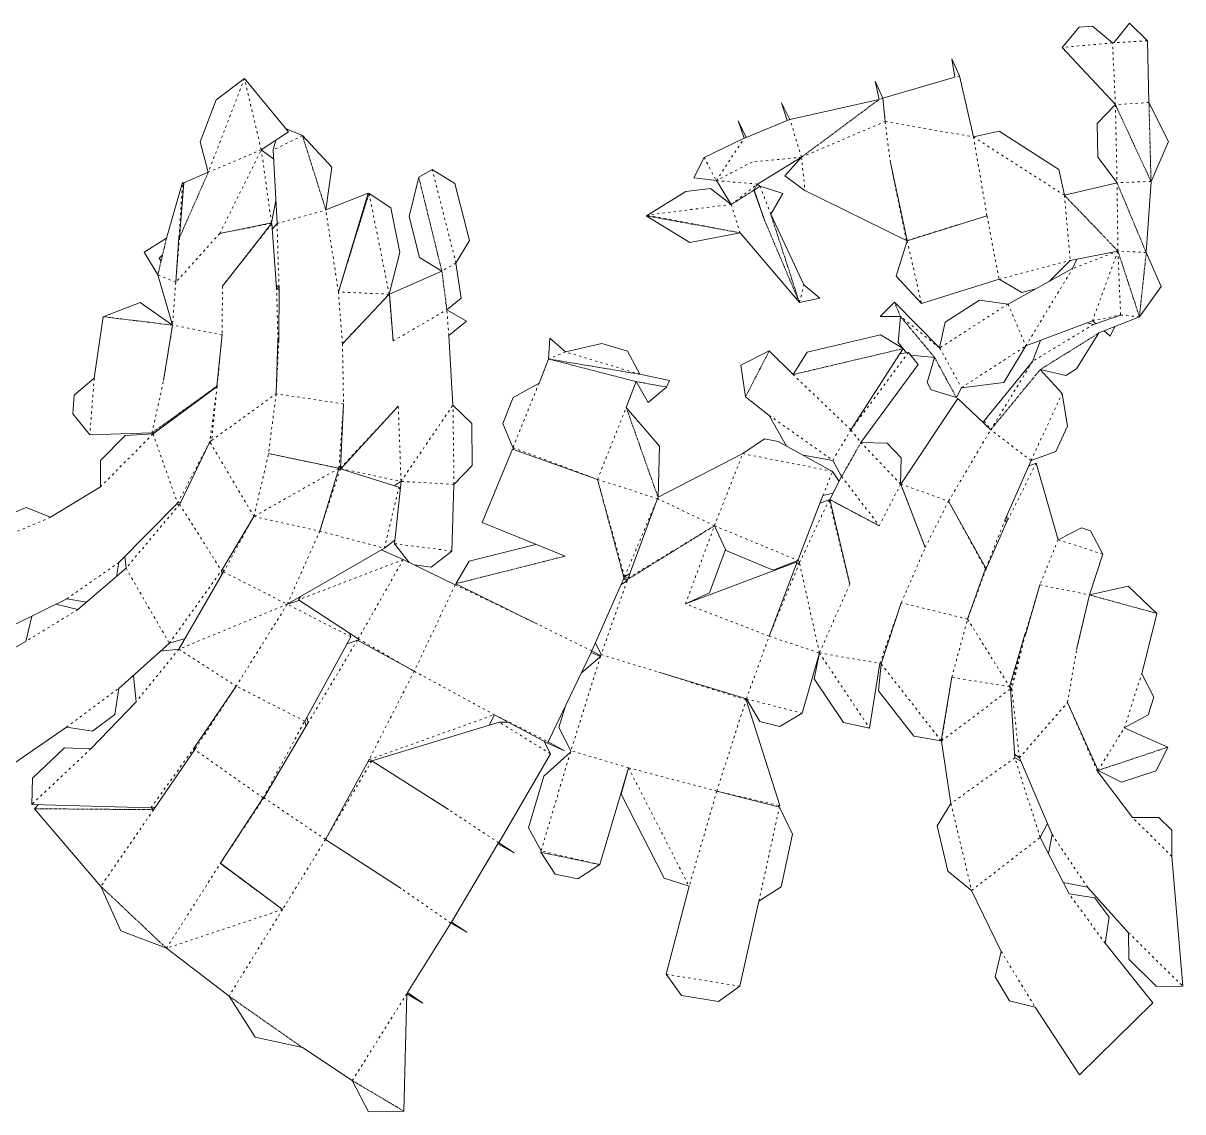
# Model space of a CAD drawing. Extents: x 1565 to 2324, y 477 to 838.
# Drawn here: x 2012.5 to 2324.4, y 477.3 to 770 of the extents above; entities that cross this region are included whole.
import ezdxf

# ---------------------------------------------------------------- set-up
doc = ezdxf.new("R2010")
doc.units = 0
doc.header["$LTSCALE"] = 0.05
doc.header["$MEASUREMENT"] = 0
doc.linetypes.add('ACAD_ISO03W100', pattern=[30, 12, -18])
doc.linetypes.add('ACAD_ISO12W100', pattern=[21, 12, -3, 0, -3, 0, -3])
for name, color, linetype in [('CutLine', 7, 'Continuous'), ('MountainLine', 7, 'Continuous'), ('ValleyLine', 7, 'Continuous')]:
    doc.layers.add(name, color=color, linetype=linetype)

msp = doc.modelspace()

# ---------------------------------------------------------------- linework, layer by layer
at = {"layer": 'CutLine', "color": 1, "linetype": 'Continuous', "lineweight": 0}
for p, q in [((2296.48978, 768.960163), (2291.956232, 763.533659)), ((2300.055746, 769.279866), (2296.48978, 768.960163)), ((2305.48225, 764.746319), (2300.055746, 769.279866)), ((2310.032254, 770.047832), (2305.863501, 764.769129)), ((2314.843406, 765.347191), (2310.032254, 770.047832)), ((2305.863501, 764.769129), (2305.48225, 764.746319)), ((2315.276626, 748.722271), (2314.843406, 765.347191)), ((2291.956232, 763.533659), (2306.254215, 748.140459)), ((2264.341457, 755.901046), (2262.268162, 760.501197)), ((2262.268162, 760.501197), (2263.041185, 755.514978)), ((2072.010251, 755.170917), (2064.438966, 749.426421)), ((2083.837086, 740.811758), (2072.010251, 755.170917)), ((2263.041185, 755.514978), (2243.706592, 749.848112)), ((2268.087626, 739.477142), (2264.341457, 755.901046)), ((2243.666768, 749.843931), (2241.636659, 754.442683)), ((2241.636659, 754.442683), (2242.678031, 749.524817)), ((2064.438966, 749.426421), (2060.090177, 738.138216)), ((2218.728213, 744.183944), (2216.473604, 748.663315)), ((2216.473604, 748.663315), (2218.016363, 743.891741)), ((2242.678031, 749.524817), (2218.728213, 744.183944)), ((2244.34094, 743.613471), (2243.666768, 749.843931)), ((2243.706592, 749.848112), (2243.669443, 749.819208)), ((2320.5519, 738.244013), (2315.276626, 748.722271)), ((2306.254215, 748.140459), (2301.360785, 743.036114)), ((2206.930289, 739.310066), (2204.776914, 743.83144)), ((2204.776914, 743.83144), (2206.407167, 739.09624)), ((2218.016363, 743.891741), (2206.930289, 739.310066)), ((2301.360785, 743.036114), (2301.550051, 734.064489)), ((2076.547674, 736.010207), (2083.837086, 740.811758)), ((2087.613438, 739.814051), (2083.072151, 741.740477)), ((2095.538109, 731.320201), (2087.613438, 739.814051)), ((2274.996786, 740.981641), (2268.087626, 739.477142)), ((2291.018377, 730.689892), (2274.996786, 740.981641)), ((2060.090177, 738.138216), (2062.297898, 729.960444)), ((2079.892762, 733.486204), (2076.547674, 736.010207)), ((2080.46567, 738.590999), (2079.761219, 736.001822)), ((2079.761219, 736.001822), (2080.797504, 716.184028)), ((2206.407167, 739.09624), (2195.627321, 733.970848)), ((2315.830581, 727.50476), (2320.5519, 738.244013)), ((2195.627321, 733.970848), (2192.860747, 728.505701)), ((2209.9867, 726.780068), (2221.819439, 734.007697)), ((2221.813378, 734.003995), (2217.322835, 728.99384)), ((2301.550051, 734.064489), (2306.697286, 727.138028)), ((2062.297898, 729.960444), (2055.677676, 727.157728)), ((2093.926686, 719.815888), (2095.538109, 731.320201)), ((2122.528743, 730.67843), (2118.904079, 728.648343)), ((2128.645457, 726.901194), (2122.528743, 730.67843)), ((2245.7256, 732.615846), (2250.209107, 711.648467)), ((2292.522876, 723.780732), (2291.018377, 730.689892)), ((2055.38245, 727.179759), (2051.052291, 712.239568)), ((2055.677676, 727.157728), (2054.565153, 712.433622)), ((2055.6454, 726.730549), (2055.38245, 727.179759)), ((2118.904079, 728.648343), (2116.353438, 718.093177)), ((2132.524751, 711.61067), (2128.645457, 726.901194)), ((2192.860747, 728.505701), (2198.934881, 727.714082)), ((2198.934881, 727.714082), (2202.940742, 721.289655)), ((2210.642913, 726.200329), (2209.9867, 726.780068)), ((2217.322835, 728.99384), (2222.770808, 725.031128)), ((2306.697286, 727.138028), (2292.522876, 723.780732)), ((2314.542519, 708.351818), (2315.830581, 727.50476)), ((2105.324319, 724.353437), (2093.926686, 719.815888)), ((2097.288004, 697.782385), (2105.324319, 724.353437)), ((2105.532202, 724.289674), (2105.262103, 724.147728)), ((2111.414092, 720.36496), (2105.532202, 724.289674)), ((2190.728239, 724.797439), (2180.390517, 718.461998)), ((2197.357496, 725.628706), (2190.728239, 724.797439)), ((2202.940742, 721.289655), (2197.357496, 725.628706)), ((2209.01408, 725.139476), (2209.082444, 725.114777)), ((2211.758722, 717.379871), (2209.01408, 725.139476)), ((2209.120707, 725.17637), (2209.044449, 725.053616)), ((2210.703214, 726.240892), (2209.120707, 725.17637)), ((2216.815512, 724.213999), (2210.703214, 726.240892)), ((2213.574465, 718.649461), (2216.815512, 724.213999)), ((2222.770808, 725.031128), (2250.041264, 711.613278)), ((2079.297197, 716.356734), (2080.475088, 722.349873)), ((2113.807247, 708.373841), (2111.414092, 720.36496)), ((2116.353438, 718.093177), (2119.073779, 707.043788)), ((2180.390517, 718.461998), (2180.075791, 718.255151)), ((2180.075791, 718.255151), (2191.796296, 711.045057)), ((2222.500131, 699.724473), (2213.574465, 718.649461)), ((2271.713608, 718.246453), (2250.245632, 711.530577)), ((2065.386423, 713.526981), (2079.297197, 716.356734)), ((2066.111651, 699.332555), (2079.330882, 716.185775)), ((2079.330882, 716.185775), (2079.129544, 716.32263)), ((2079.376249, 716.150091), (2079.290214, 716.133927)), ((2080.658177, 698.855797), (2079.376249, 716.150091)), ((2080.797504, 716.184028), (2079.486443, 714.66348)), ((2051.052291, 712.239568), (2045.027533, 708.459443)), ((2053.543427, 700.369194), (2054.413124, 712.445533)), ((2054.565153, 712.433622), (2054.400128, 712.265074)), ((2054.413124, 712.445533), (2054.582511, 712.663349)), ((2128.907868, 705.534639), (2132.524751, 711.61067)), ((2191.796296, 711.045057), (2205.303481, 713.674058)), ((2205.303481, 713.674058), (2221.270662, 694.953485)), ((2250.245632, 711.530577), (2247.297946, 701.98713)), ((2250.041264, 711.613278), (2250.173673, 711.814176)), ((2250.209107, 711.648467), (2250.384324, 711.573964)), ((2045.027533, 708.459443), (2048.737487, 702.391223)), ((2110.946592, 697.160393), (2113.807247, 708.373841)), ((2294.099051, 706.265563), (2306.930079, 708.777736)), ((2318.596562, 699.20573), (2314.542519, 708.351818)), ((2050.002608, 707.773688), (2049.072125, 706.823343)), ((2049.072125, 706.823343), (2049.600103, 706.061227)), ((2119.073779, 707.043788), (2125.124102, 703.384062)), ((2130.296022, 696.085735), (2128.907868, 705.534639)), ((2288.399299, 700.568672), (2294.099051, 706.265563)), ((2295.873871, 706.613053), (2294.742285, 704.044455)), ((2048.737487, 702.391223), (2052.678103, 688.8458)), ((2125.124102, 703.384062), (2110.990175, 697.142099)), ((2247.297946, 701.98713), (2254.098869, 694.671825)), ((2294.742285, 704.044455), (2277.379226, 694.529975)), ((2080.608803, 699.521892), (2081.32241, 698.850234)), ((2081.320327, 698.228301), (2080.658177, 698.855797)), ((2081.32241, 698.850234), (2081.275335, 684.798484)), ((2226.727213, 696.091257), (2222.500131, 699.724473)), ((2254.098869, 694.671825), (2274.96434, 701.179903)), ((2274.96434, 701.179903), (2281.080899, 697.631987)), ((2281.080899, 697.631987), (2284.885408, 698.643156)), ((2312.70686, 691.118851), (2318.596562, 699.20573)), ((2110.96788, 697.140248), (2098.374512, 683.852881)), ((2110.947767, 697.119027), (2110.946592, 697.160393)), ((2110.992001, 697.119861), (2110.96788, 697.140248)), ((2110.990175, 697.142099), (2112.0205, 684.591958)), ((2126.457248, 692.997412), (2130.296022, 696.085735)), ((2221.270662, 694.953485), (2226.727213, 696.091257)), ((2269.671531, 695.52387), (2260.492469, 689.631848)), ((2277.379226, 694.529975), (2269.671531, 695.52387)), ((2043.939374, 694.948969), (2034.017, 691.121399)), ((2052.651805, 688.850006), (2043.939374, 694.948969)), ((2131.706044, 689.899052), (2126.457248, 692.997412)), ((2246.846476, 695.04004), (2243.014128, 691.21289)), ((2258.985674, 682.723189), (2246.846476, 695.04004)), ((2034.017, 691.121399), (2031.625514, 674.586535)), ((2126.983356, 686.046013), (2131.706044, 689.899052)), ((2243.014128, 691.21289), (2248.430161, 691.189351)), ((2248.430161, 691.189351), (2247.79417, 684.146943)), ((2260.492469, 689.631848), (2258.985674, 682.723189)), ((2282.164914, 683.257868), (2300.081935, 690.045457)), ((2300.351711, 689.047687), (2298.587259, 689.479222)), ((2300.081935, 690.045457), (2300.980347, 689.263734)), ((2307.655674, 691.557884), (2300.351711, 689.047687)), ((2301.827528, 686.74201), (2312.70686, 691.118851)), ((2050.284036, 673.964156), (2052.651805, 688.850006)), ((2052.678103, 688.8458), (2052.647633, 688.823775)), ((2064.566432, 672.396659), (2066.022851, 686.290383)), ((2243.121637, 686.251925), (2223.360925, 681.596629)), ((2249.134939, 682.531684), (2243.121637, 686.251925)), ((2295.816332, 677.109694), (2301.827528, 686.74201)), ((2303.23003, 687.306248), (2304.84794, 685.898478)), ((2304.84794, 685.898478), (2306.123968, 688.470502)), ((2080.520539, 670.383152), (2081.035623, 684.809038)), ((2081.275335, 684.798484), (2081.027271, 684.575104)), ((2081.035623, 684.809038), (2081.276221, 685.062923)), ((2128.104409, 667.360202), (2126.983356, 686.046013)), ((2154.14185, 685.309113), (2153.822951, 679.744332)), ((2158.359859, 681.665367), (2154.14185, 685.309113)), ((2168.142945, 683.943156), (2158.359859, 681.665367)), ((2175.038195, 681.868434), (2168.142945, 683.943156)), ((2247.79417, 684.146943), (2250.064974, 681.425274)), ((2276.240513, 673.451833), (2282.164914, 683.257868)), ((2286.101929, 684.749346), (2283.973117, 679.106226)), ((2178.385495, 675.639824), (2175.038195, 681.868434)), ((2213.147193, 681.927318), (2205.527563, 678.054861)), ((2219.552069, 675.56245), (2213.147193, 681.927318)), ((2223.360925, 681.596629), (2219.552069, 675.56245)), ((2235.133688, 660.694331), (2249.134939, 682.531684)), ((2250.607552, 681.514143), (2248.233187, 681.125246)), ((2253.192399, 678.250031), (2250.607552, 681.514143)), ((2251.200642, 680.765196), (2257.610448, 680.186334)), ((2257.610448, 680.186334), (2255.615049, 673.40265)), ((2153.822951, 679.744332), (2151.256177, 673.262788)), ((2205.527563, 678.054861), (2206.79752, 669.602529)), ((2237.812092, 657.263877), (2253.192399, 678.250031)), ((2283.973117, 679.106226), (2270.982917, 663.097412)), ((2286.035284, 676.910016), (2292.922494, 675.308037)), ((2291.89609, 670.452958), (2286.035284, 676.910016)), ((2292.922494, 675.308037), (2295.816332, 677.109694)), ((2031.625514, 674.586535), (2026.249627, 669.993078)), ((2174.697814, 666.71916), (2177.408917, 673.651195)), ((2177.408917, 673.651195), (2180.57088, 668.003981)), ((2186.317904, 673.922035), (2178.385495, 675.639824)), ((2185.498967, 672.199572), (2186.317904, 673.922035)), ((2064.667375, 672.386448), (2047.43924, 659.584897)), ((2064.550688, 672.299743), (2064.566432, 672.396659)), ((2064.576895, 672.496476), (2064.667375, 672.386448)), ((2151.256177, 673.262788), (2144.301254, 669.408416)), ((2180.57088, 668.003981), (2185.498967, 672.199572)), ((2255.615049, 673.40265), (2256.700868, 671.411854)), ((2256.700868, 671.411854), (2263.484553, 669.416455)), ((2263.484553, 669.416455), (2264.871859, 672.033891)), ((2264.871859, 672.033891), (2276.240513, 673.451833)), ((2026.249627, 669.993078), (2025.856953, 664.989817)), ((2098.679361, 667.682972), (2097.826845, 650.393902)), ((2144.301254, 669.408416), (2141.472773, 662.422714)), ((2206.79752, 669.602529), (2213.166091, 664.571108)), ((2263.839276, 669.158888), (2248.529232, 646.117272)), ((2272.726961, 660.702856), (2263.839276, 669.158888)), ((2293.359794, 661.712649), (2291.89609, 670.452958)), ((2025.856953, 664.989817), (2030.429455, 659.346947)), ((2113.397592, 667.019795), (2097.985538, 650.246689)), ((2133.166393, 662.422964), (2128.104409, 667.360202)), ((2183.688512, 656.306566), (2174.697814, 666.71916)), ((2213.166091, 664.571108), (2217.781357, 656.307259)), ((2133.307808, 651.087672), (2133.166393, 662.422964)), ((2141.472773, 662.422714), (2144.230795, 655.911699)), ((2270.982917, 663.097412), (2270.657295, 662.672003)), ((2290.196226, 654.878676), (2293.359794, 661.712649)), ((2030.429455, 659.346947), (2047.152205, 659.849426)), ((2039.935461, 659.139407), (2033.282767, 652.465275)), ((2047.43924, 659.584897), (2039.935461, 659.139407)), ((2047.152205, 659.849426), (2047.684601, 659.767215)), ((2211.916858, 658.243245), (2206.038851, 654.312718)), ((2215.571201, 657.517676), (2211.916858, 658.243245)), ((2062.710134, 657.451469), (2054.601133, 640.671723)), ((2062.708636, 657.448369), (2062.706132, 657.456422)), ((2144.073818, 655.481955), (2135.916006, 635.766925)), ((2166.97708, 647.359356), (2144.073818, 655.481955)), ((2144.230795, 655.911699), (2144.504526, 655.329206)), ((2183.252589, 642.556485), (2183.688512, 656.306566)), ((2230.17284, 649.520924), (2215.571201, 657.517676)), ((2244.881524, 657.111792), (2237.812092, 657.263877)), ((2248.652094, 653.175423), (2244.881524, 657.111792)), ((2033.282767, 652.465275), (2033.294142, 645.394216)), ((2078.52166, 654.293284), (2097.436178, 650.417596)), ((2206.038851, 654.312718), (2183.252589, 642.556485)), ((2222.251643, 653.859057), (2230.248763, 652.487854)), ((2230.248763, 652.487854), (2232.620588, 648.169479)), ((2248.500009, 646.105991), (2248.652094, 653.175423)), ((2276.607267, 636.555963), (2283.558365, 652.441712)), ((2283.558365, 652.441712), (2290.196226, 654.878676)), ((2092.262245, 633.451909), (2097.420425, 650.341496)), ((2097.822614, 650.213391), (2097.295049, 649.930971)), ((2097.420425, 650.341496), (2097.360505, 650.433101)), ((2097.436178, 650.417596), (2097.848775, 650.838654)), ((2113.564991, 645.265368), (2097.822614, 650.213391)), ((2097.826845, 650.393902), (2098.129932, 650.403835)), ((2097.985538, 650.246689), (2098.054886, 650.140385)), ((2128.37057, 646.025688), (2133.307808, 651.087672)), ((2231.950279, 646.838561), (2230.17284, 649.520924)), ((2284.938638, 651.701879), (2282.94368, 651.036937)), ((2290.827713, 631.108242), (2284.938638, 651.701879)), ((2112.310318, 645.659727), (2114.133678, 646.849202)), ((2114.133678, 646.849202), (2112.389784, 630.081213)), ((2127.803526, 628.106216), (2128.37057, 646.025688)), ((2232.620588, 648.169479), (2229.4848, 641.943278)), ((2248.540459, 646.088115), (2248.500009, 646.105991)), ((2248.529232, 646.117272), (2255.107621, 629.033015)), ((2033.294142, 645.394216), (2019.846987, 637.17236)), ((2113.910521, 644.703487), (2113.564991, 645.265368)), ((2220.853695, 625.580218), (2227.607837, 643.038679)), ((2227.607837, 643.038679), (2230.364509, 643.689968)), ((2013.287845, 639.813885), (2008.810574, 637.907476)), ((2019.846987, 637.17236), (2013.287845, 639.813885)), ((2038.267673, 625.00681), (2054.035473, 640.959892)), ((2054.601133, 640.671723), (2053.670822, 640.590957)), ((2054.035473, 640.959892), (2054.865058, 641.217856)), ((2183.109532, 642.195095), (2175.193577, 620.824472)), ((2229.257539, 641.869013), (2226.81506, 640.989469)), ((2229.522625, 641.708127), (2229.257539, 641.869013)), ((2229.518768, 641.925251), (2229.472782, 641.920586)), ((2229.472782, 641.920586), (2234.810987, 619.166395)), ((2229.4848, 641.943278), (2242.754589, 634.900959)), ((2261.392838, 641.51193), (2271.416866, 623.497877)), ((2065.842382, 622.814658), (2074.56814, 637.396067)), ((2276.971166, 635.711928), (2276.607267, 636.555963)), ((2277.037484, 637.539164), (2277.183654, 636.192688)), ((2135.916006, 635.766925), (2158.254035, 626.726012)), ((2201.370731, 628.489356), (2198.416786, 634.913856)), ((2277.183654, 636.192688), (2271.503081, 623.340256)), ((2297.105223, 634.362909), (2290.827713, 631.108242)), ((2299.593982, 633.573674), (2297.105223, 634.362909)), ((2302.84865, 627.296164), (2299.593982, 633.573674)), ((2109.655083, 628.866611), (2112.489334, 631.038411)), ((2112.389784, 630.081213), (2116.285088, 625.040979)), ((2083.528654, 613.794062), (2109.655083, 628.866611)), ((2114.720831, 625.796785), (2108.828234, 628.389595)), ((2122.208607, 623.782228), (2127.803526, 628.106216)), ((2150.405307, 629.902643), (2132.469549, 625.377942)), ((2197.066717, 616.858659), (2201.370731, 628.489356)), ((2201.300276, 628.298964), (2214.187749, 622.937842)), ((2299.274748, 616.306846), (2302.84865, 627.296164)), ((2037.589971, 621.276697), (2038.267673, 625.00681)), ((2039.897562, 626.655852), (2040.171658, 623.498644)), ((2128.712918, 619.036196), (2114.720831, 625.796785)), ((2117.692697, 624.360861), (2122.208607, 623.782228)), ((2132.469549, 625.377942), (2128.844485, 619.306788)), ((2220.667324, 625.176251), (2190.642217, 613.904713)), ((2213.131925, 605.215037), (2220.667324, 625.176251)), ((2214.187749, 622.937842), (2220.853695, 625.580218)), ((2221.288412, 624.930616), (2220.4421, 624.579633)), ((2220.957689, 625.849028), (2221.288412, 624.930616)), ((2040.171658, 623.498644), (2027.237036, 612.366371)), ((2066.410838, 622.489198), (2054.374087, 601.69848)), ((2066.009408, 621.79582), (2065.842382, 622.814658)), ((2066.160181, 623.345724), (2066.410838, 622.489198)), ((2174.091785, 620.828043), (2174.253213, 621.196727)), ((2175.034841, 620.377871), (2174.091785, 620.828043)), ((2174.09365, 620.832301), (2175.058911, 620.445194)), ((2175.193577, 620.824472), (2174.222226, 621.125957)), ((2174.253213, 621.196727), (2175.605783, 621.9373)), ((2266.50409, 609.79841), (2271.277923, 623.42126)), ((2271.503081, 623.340256), (2271.200716, 623.200939)), ((2271.277923, 623.42126), (2271.340597, 623.634938)), ((2271.416866, 623.497877), (2271.609445, 623.580905)), ((2129.15494, 619.153481), (2128.712918, 619.036196)), ((2128.844485, 619.306788), (2150.8782, 608.426225)), ((2165.449145, 601.226639), (2173.952575, 620.508184)), ((2174.941469, 620.116718), (2173.337136, 619.112675)), ((2173.952575, 620.508184), (2174.941937, 620.118027)), ((2175.058911, 620.445194), (2174.941469, 620.116718)), ((2285.954737, 619.012743), (2282.030613, 605.603038)), ((2309.671055, 618.637747), (2299.296263, 616.301786)), ((2317.397664, 611.330726), (2309.671055, 618.637747)), ((2009.511968, 607.966896), (2024.237799, 615.291122)), ((2024.237799, 615.291122), (2029.520202, 614.331394)), ((2086.780324, 614.845072), (2083.528654, 613.794062)), ((2087.13718, 615.87585), (2086.561757, 614.987596)), ((2086.561757, 614.987596), (2102.6286, 604.510678)), ((2190.642217, 613.904713), (2197.066717, 616.858659)), ((2299.296263, 616.301786), (2295.834842, 601.633742)), ((2299.291197, 616.280322), (2299.274748, 616.306846)), ((2027.237036, 612.366371), (2021.260679, 613.810384)), ((2248.679567, 614.193607), (2243.27557, 597.748682)), ((2313.332718, 595.125891), (2317.397664, 611.330726)), ((2014.85147, 610.622618), (2013.201397, 603.793436)), ((2088.222067, 582.362456), (2100.605615, 605.059837)), ((2100.605615, 605.059837), (2100.290272, 606.035462)), ((2277.781856, 591.619175), (2281.93734, 605.630686)), ((2282.030613, 605.603038), (2281.908858, 605.534651)), ((2281.93734, 605.630686), (2282.057654, 605.695441)), ((2013.201397, 603.793436), (1995.272921, 593.815982)), ((2038.224313, 591.156397), (2051.827007, 603.302954)), ((2051.827007, 603.302954), (2056.045548, 604.585544)), ((2102.428409, 604.157313), (2099.496762, 603.027459)), ((2117.65639, 595.763605), (2102.428409, 604.157313)), ((2102.6286, 604.510678), (2102.771979, 603.967936)), ((2166.417694, 603.422826), (2167.943297, 600.239297)), ((2054.374087, 601.69848), (2049.461354, 601.190539)), ((2153.709957, 576.816646), (2165.239886, 600.790506)), ((2167.746131, 599.733758), (2162.579861, 595.259589)), ((2165.239886, 600.790506), (2167.778979, 599.719908)), ((2167.845655, 599.930774), (2165.449145, 601.226639)), ((2167.943297, 600.239297), (2167.797338, 599.778105)), ((2222.053181, 584.486325), (2226.649238, 600.706155)), ((2226.649238, 600.706155), (2225.260744, 593.772751)), ((2240.160636, 580.42801), (2242.906181, 597.874699)), ((2243.27557, 597.748682), (2242.575167, 590.514623)), ((2242.906181, 597.874699), (2243.393406, 598.107271)), ((2042.38157, 594.868629), (2042.146248, 594.579035)), ((2042.146248, 594.579035), (2042.873468, 587.545462)), ((2183.493956, 595.514838), (2207.016144, 588.36196)), ((2225.260744, 593.772751), (2233.104685, 582.000426)), ((2259.427815, 577.028962), (2262.245519, 594.154106)), ((2316.562821, 588.835705), (2313.332718, 595.125891)), ((2037.175189, 584.163591), (2038.224313, 591.156397)), ((2058.314511, 574.923317), (2069.804796, 591.777856)), ((2242.575167, 590.514623), (2252.08056, 578.321328)), ((2277.981357, 591.709884), (2277.781856, 591.619175)), ((2277.868401, 591.910988), (2278.081248, 591.53204)), ((2278.07222, 591.072868), (2278.272525, 591.195764)), ((2279.204207, 572.470868), (2278.07222, 591.072868)), ((2278.081248, 591.53204), (2278.387136, 590.994271)), ((2278.387136, 590.994271), (2278.098864, 590.635026)), ((2042.873468, 587.545462), (2030.721393, 574.950495)), ((2158.3628, 586.491171), (2156.529819, 580.680862)), ((2206.926966, 588.07501), (2206.685125, 588.462619)), ((2215.990385, 559.634952), (2206.926966, 588.07501)), ((2207.016144, 588.36196), (2210.609998, 582.272279)), ((2293.373603, 587.386752), (2301.60993, 569.121446)), ((2315.026541, 584.056153), (2316.562821, 588.835705)), ((2031.142452, 579.704877), (2037.175189, 584.163591)), ((2088.79734, 583.416855), (2089.16326, 581.963638)), ((2137.791109, 581.273437), (2139.252895, 584.095627)), ((2139.252895, 584.095627), (2153.524557, 576.447703)), ((2215.9635, 580.892471), (2222.053181, 584.486325)), ((2308.654258, 580.570638), (2315.026541, 584.056153)), ((2006.147907, 568.402145), (2024.149646, 580.754001)), ((2024.149646, 580.754001), (2031.142452, 579.704877)), ((2089.16326, 581.963638), (2077.240197, 561.752837)), ((2088.615744, 581.035544), (2088.222067, 582.362456)), ((2140.522591, 582.104127), (2106.267333, 571.686525)), ((2142.967418, 582.105082), (2140.522591, 582.104127)), ((2156.529819, 580.680862), (2159.793896, 574.408239)), ((2210.609998, 582.272279), (2215.9635, 580.892471)), ((2233.104685, 582.000426), (2240.160636, 580.42801)), ((2320.353144, 575.356496), (2308.654258, 580.570638)), ((2252.08056, 578.321328), (2259.427815, 577.028962)), ((2259.438766, 577.095517), (2259.494782, 577.018078)), ((2259.494782, 577.018078), (2262.02581, 560.21752)), ((2023.653324, 575.156398), (2015.046849, 567.037166)), ((2030.721393, 574.950495), (2023.653324, 575.156398)), ((2058.63632, 574.708372), (2047.602959, 558.549193)), ((2058.404587, 574.368981), (2058.314511, 574.923317)), ((2058.526439, 575.234183), (2058.63632, 574.708372)), ((2159.676532, 574.012362), (2152.536418, 567.529163)), ((2154.302065, 573.601352), (2152.63679, 576.923441)), ((2153.524557, 576.447703), (2158.084884, 574.38711)), ((2158.084884, 574.38711), (2153.709957, 576.816646)), ((2159.793896, 574.408239), (2159.676532, 574.012362)), ((2317.187013, 569.033869), (2320.353144, 575.356496)), ((2093.839171, 550.551838), (2105.548602, 572.013833)), ((2106.244374, 571.65023), (2105.15632, 571.294827)), ((2105.548602, 572.013833), (2106.342316, 571.639002)), ((2126.867192, 558.630472), (2106.244374, 571.65023)), ((2106.27037, 571.672978), (2106.280594, 571.627363)), ((2140.394922, 549.660004), (2154.302065, 573.601352)), ((2279.142042, 573.492426), (2280.417674, 572.46881)), ((2280.760544, 571.668594), (2279.204207, 572.470868)), ((2280.417674, 572.46881), (2289.251712, 551.851258)), ((2167.604485, 543.780854), (2175.315873, 569.819611)), ((2175.315873, 569.819611), (2173.31433, 562.751941)), ((2301.34266, 569.003264), (2301.492383, 569.382123)), ((2310.849908, 556.428909), (2301.34266, 569.003264)), ((2301.60993, 569.121446), (2307.932557, 565.955315)), ((2307.932557, 565.955315), (2317.187013, 569.033869)), ((2015.046849, 567.037166), (2014.840946, 559.969096)), ((2152.536418, 567.529163), (2148.427117, 553.685715)), ((2065.527866, 544.083492), (2077.034212, 561.735585)), ((2077.240197, 561.752837), (2077.015746, 561.707255)), ((2077.034212, 561.735585), (2077.291242, 561.839363)), ((2173.31433, 562.751941), (2184.889606, 540.116925)), ((2215.894232, 559.239309), (2199.058402, 563.540423)), ((2014.840946, 559.969096), (2046.877017, 559.047617)), ((2016.678445, 559.916243), (2015.554712, 558.811573)), ((2015.554712, 558.811573), (2033.407395, 537.938725)), ((2046.877017, 559.047617), (2048.076343, 559.242499)), ((2047.602959, 558.549193), (2047.046227, 559.075112)), ((2215.513214, 559.336649), (2215.990385, 559.634952)), ((2219.417987, 551.931662), (2215.894232, 559.239309)), ((2262.02581, 560.21752), (2258.320063, 554.195275)), ((2317.920744, 556.486171), (2310.849908, 556.428909)), ((2321.389437, 553.073207), (2317.920744, 556.486171)), ((2148.427117, 553.685715), (2151.797555, 547.469595)), ((2258.320063, 554.195275), (2261.211702, 542.052011)), ((2286.034768, 551.105777), (2287.965944, 554.852082)), ((2321.446699, 546.002371), (2321.389437, 553.073207)), ((2093.876014, 550.559678), (2093.839171, 550.551838)), ((2093.852949, 550.577092), (2093.853701, 550.574196)), ((2093.853701, 550.574196), (2114.203976, 537.33331)), ((2127.67809, 528.347384), (2140.210294, 549.350712)), ((2140.210294, 549.350712), (2144.595861, 546.94255)), ((2144.595861, 546.94255), (2140.394922, 549.660004)), ((2216.335126, 537.796428), (2219.417987, 551.931662)), ((2293.776192, 535.897151), (2286.034768, 551.105777)), ((2289.251712, 551.851258), (2288.246108, 546.761428)), ((2151.797555, 547.469595), (2151.699176, 547.123084)), ((2151.699176, 547.123084), (2155.564103, 541.201738)), ((2324.381209, 511.059207), (2321.446699, 546.002371)), ((2065.705413, 544.1103), (2065.527866, 544.083492)), ((2065.601806, 544.196925), (2065.604012, 544.186062)), ((2065.604012, 544.186062), (2082.277857, 531.728177)), ((2161.683139, 539.915927), (2167.604485, 543.780854)), ((2155.564103, 541.201738), (2161.683139, 539.915927)), ((2184.889606, 540.116925), (2191.617813, 537.941784)), ((2261.211702, 542.052011), (2267.591233, 536.845863)), ((2033.407395, 537.938725), (2038.796383, 525.975593)), ((2191.617813, 537.941784), (2185.463524, 514.280577)), ((2210.384519, 533.976706), (2216.335126, 537.796428)), ((2267.591233, 536.845863), (2275.560771, 520.444638)), ((2292.214346, 538.96552), (2298.751108, 537.674043)), ((2298.751108, 537.674043), (2309.774238, 525.468103)), ((2205.231394, 511.084304), (2210.384519, 533.976706)), ((2300.765476, 534.824808), (2293.776192, 535.897151)), ((2304.579957, 529.627709), (2300.765476, 534.824808)), ((2115.885313, 509.387036), (2127.511142, 528.072054)), ((2127.511142, 528.072054), (2131.870047, 525.617289)), ((2131.870047, 525.617289), (2127.67809, 528.347384)), ((2303.507614, 522.638426), (2304.579957, 529.627709)), ((2038.796383, 525.975593), (2051.049898, 521.284207)), ((2309.774238, 525.468103), (2309.822507, 518.3972)), ((2051.049898, 521.284207), (2067.878604, 508.422993)), ((2316.307477, 506.602735), (2303.507614, 522.638426)), ((2275.560771, 520.444638), (2273.877211, 513.576915)), ((2309.822507, 518.3972), (2317.310306, 511.010938)), ((2185.463524, 514.280577), (2189.601332, 508.546596)), ((2273.877211, 513.576915), (2277.766156, 507.162095)), ((2067.878604, 508.422993), (2074.898174, 497.402904)), ((2114.850792, 477.518739), (2115.680091, 509.064338)), ((2115.680017, 509.061532), (2120.000233, 506.540202)), ((2120.000233, 506.540202), (2115.885313, 509.387036)), ((2189.601332, 508.546596), (2199.497413, 506.946496)), ((2199.497413, 506.946496), (2205.231394, 511.084304)), ((2317.310306, 511.010938), (2324.381209, 511.059207)), ((2277.766156, 507.162095), (2284.63388, 505.478535)), ((2284.63388, 505.478535), (2296.600343, 487.218318)), ((2296.600343, 487.218318), (2316.307477, 506.602735)), ((2074.898174, 497.402904), (2087.654097, 494.573923)), ((2087.654097, 494.573923), (2101.028804, 485.70097)), ((2101.028804, 485.70097), (2105.392763, 477.307226)), ((2105.392763, 477.307226), (2114.850792, 477.518739))]:
    msp.add_line(p, q, dxfattribs=at)
at = {"layer": 'MountainLine', "color": 1, "linetype": 'ACAD_ISO03W100', "lineweight": 0}
for p, q in [((2305.48225, 764.746319), (2291.956232, 763.533659)), ((2306.254215, 748.140459), (2305.48225, 764.746319)), ((2314.843406, 765.347191), (2305.863501, 764.769129)), ((2072.010251, 755.170917), (2062.297898, 729.960444)), ((2076.547674, 736.010207), (2072.010251, 755.170917)), ((2264.341457, 755.901046), (2263.041185, 755.514978)), ((2243.666768, 749.843931), (2242.678031, 749.524817)), ((2243.706592, 749.848112), (2244.34094, 743.613471)), ((2315.276626, 748.722271), (2306.254215, 748.140459)), ((2306.254215, 748.140459), (2306.697286, 727.138028)), ((2218.728213, 744.183944), (2218.016363, 743.891741)), ((2221.819171, 734.010458), (2218.728213, 744.183944)), ((2221.819171, 734.010458), (2244.34094, 743.613471)), ((2244.34094, 743.613471), (2268.087626, 739.477142)), ((2244.34094, 743.613471), (2245.7256, 732.615846)), ((2087.613438, 739.814051), (2079.761219, 736.001822)), ((2206.930289, 739.310066), (2206.407167, 739.09624)), ((2271.713608, 718.246453), (2268.087626, 739.477142)), ((2292.522876, 723.780732), (2268.087626, 739.477142)), ((2076.547674, 736.010207), (2062.297898, 729.960444)), ((2065.386423, 713.526981), (2076.547674, 736.010207)), ((2079.297197, 716.356734), (2076.547674, 736.010207)), ((2198.934881, 727.714082), (2206.407167, 739.09624)), ((2195.627321, 733.970848), (2198.934881, 727.714082)), ((2221.819439, 734.007697), (2208.54221, 732.717335)), ((2221.819171, 734.010458), (2222.770808, 725.031128)), ((2128.907868, 705.534639), (2122.528743, 730.67843)), ((2208.54221, 732.717335), (2198.934881, 727.714082)), ((2250.041264, 711.613278), (2245.7256, 732.615846)), ((2054.413124, 712.445533), (2055.38245, 727.179759)), ((2209.9867, 726.780068), (2198.934881, 727.714082)), ((2202.940742, 721.289655), (2209.9867, 726.780068)), ((2315.830581, 727.50476), (2306.697286, 727.138028)), ((2306.930079, 708.777736), (2306.697286, 727.138028)), ((2110.946592, 697.160393), (2105.532202, 724.289674)), ((2213.574465, 718.649461), (2210.703214, 726.240892)), ((2292.522876, 723.780732), (2294.099051, 706.265563)), ((2202.940742, 721.289655), (2180.390517, 718.461998)), ((2202.940742, 721.289655), (2205.303481, 713.674058)), ((2080.797504, 716.184028), (2093.926686, 719.815888)), ((2097.288004, 697.782385), (2093.926686, 719.815888)), ((2180.390517, 718.461998), (2205.303481, 713.674058)), ((2250.209107, 711.648467), (2271.713608, 718.246453)), ((2271.713608, 718.246453), (2274.96434, 701.179903)), ((2079.330882, 716.185775), (2065.386423, 713.526981)), ((2079.376249, 716.150091), (2066.111651, 699.332555)), ((2080.797504, 716.184028), (2081.32241, 698.850234)), ((2065.386423, 713.526981), (2053.543427, 700.369194)), ((2054.565153, 712.433622), (2053.543427, 700.369194)), ((2250.245632, 711.530577), (2254.098869, 694.671825)), ((2306.930079, 708.777736), (2294.742285, 704.044455)), ((2306.930079, 708.777736), (2300.081935, 690.045457)), ((2306.930079, 708.777736), (2307.655674, 691.557884)), ((2314.542519, 708.351818), (2306.930079, 708.777736)), ((2128.907868, 705.534639), (2125.124102, 703.384062)), ((2274.96434, 701.179903), (2294.099051, 706.265563)), ((2053.543427, 700.369194), (2048.737487, 702.391223)), ((2282.164914, 683.257868), (2294.742285, 704.044455)), ((2053.543427, 700.369194), (2052.678103, 688.8458)), ((2066.111651, 699.332555), (2066.022851, 686.290383)), ((2081.035623, 684.809038), (2080.658177, 698.855797)), ((2221.270662, 694.953485), (2222.500131, 699.724473)), ((2098.374512, 683.852881), (2097.288004, 697.782385)), ((2110.946592, 697.160393), (2097.288004, 697.782385)), ((2098.374512, 683.852881), (2110.946592, 697.160393)), ((2112.0205, 684.591958), (2110.96788, 697.140248)), ((2112.0205, 684.591958), (2126.457248, 692.997412)), ((2126.983356, 686.046013), (2126.457248, 692.997412)), ((2277.379226, 694.529975), (2258.985674, 682.723189)), ((2277.379226, 694.529975), (2282.164914, 683.257868)), ((2258.985674, 682.723189), (2248.430161, 691.189351)), ((2300.081935, 690.045457), (2307.655674, 691.557884)), ((2307.655674, 691.557884), (2312.70686, 691.118851)), ((2052.678103, 688.8458), (2050.284036, 673.964156)), ((2066.022851, 686.290383), (2052.678103, 688.8458)), ((2066.022851, 686.290383), (2064.667375, 672.386448)), ((2300.351711, 689.047687), (2283.973117, 679.106226)), ((2081.275335, 684.798484), (2080.520539, 670.383152)), ((2098.374512, 683.852881), (2098.679361, 667.682972)), ((2264.871859, 672.033891), (2282.164914, 683.257868)), ((2158.359859, 681.665367), (2153.822951, 679.744332)), ((2178.385495, 675.639824), (2158.359859, 681.665367)), ((2250.607552, 681.514143), (2235.133688, 660.694331)), ((2258.985674, 682.723189), (2264.871859, 672.033891)), ((2283.973117, 679.106226), (2272.726961, 660.702856)), ((2031.625514, 674.586535), (2030.429455, 659.346947)), ((2047.152205, 659.849426), (2050.284036, 673.964156)), ((2235.133688, 660.694331), (2219.552069, 675.56245)), ((2064.667375, 672.386448), (2062.708133, 657.453946)), ((2064.667375, 672.386448), (2063.193515, 657.846206)), ((2151.256177, 673.262788), (2144.230795, 655.911699)), ((2063.193515, 657.846206), (2080.520539, 670.383152)), ((2080.520539, 670.383152), (2078.52166, 654.293284)), ((2098.679361, 667.682972), (2080.520539, 670.383152)), ((2097.436178, 650.417596), (2098.679361, 667.682972)), ((2283.558365, 652.441712), (2291.89609, 670.452958)), ((2097.826845, 650.393902), (2113.397592, 667.019795)), ((2113.397592, 667.019795), (2114.133678, 646.849202)), ((2114.133678, 646.849202), (2128.104409, 667.360202)), ((2128.37057, 646.025688), (2128.104409, 667.360202)), ((2166.97708, 647.359356), (2174.697814, 666.71916)), ((2213.166091, 664.571108), (2230.248763, 652.487854)), ((2270.982917, 663.097412), (2272.726961, 660.702856)), ((2047.43924, 659.584897), (2033.294142, 645.394216)), ((2047.43924, 659.584897), (2054.035473, 640.959892)), ((2230.248763, 652.487854), (2235.133688, 660.694331)), ((2235.133688, 660.694331), (2237.812092, 657.263877)), ((2261.392838, 641.51193), (2272.726961, 660.702856)), ((2283.558365, 652.441712), (2272.726961, 660.702856)), ((2054.035473, 640.959892), (2062.706132, 657.456422)), ((2062.708133, 657.453946), (2063.193515, 657.846206)), ((2074.56814, 637.396067), (2062.710134, 657.451469)), ((2144.230795, 655.911699), (2166.97708, 647.359356)), ((2248.500009, 646.105991), (2237.812092, 657.263877)), ((2074.56814, 637.396067), (2078.52166, 654.293284)), ((2097.420425, 650.341496), (2078.52166, 654.293284)), ((2198.416786, 634.913856), (2206.038851, 654.312718)), ((2230.17284, 649.520924), (2206.038851, 654.312718)), ((2097.420425, 650.341496), (2074.56814, 637.396067)), ((2097.822614, 650.213391), (2092.262245, 633.451909)), ((2097.985538, 650.246689), (2114.133678, 646.849202)), ((2227.607837, 643.038679), (2230.17284, 649.520924)), ((2284.938638, 651.701879), (2277.183654, 636.192688)), ((2128.37057, 646.025688), (2114.133678, 646.849202)), ((2174.253213, 621.196727), (2166.97708, 647.359356)), ((2166.97708, 647.359356), (2183.109532, 642.195095)), ((2232.620588, 648.169479), (2242.754589, 634.900959)), ((2242.754589, 634.900959), (2248.500009, 646.105991)), ((2255.107621, 629.033015), (2248.500009, 646.105991)), ((2248.529232, 646.117272), (2261.392838, 641.51193)), ((2109.655083, 628.866611), (2113.564991, 645.265368)), ((2183.252589, 642.556485), (2183.109532, 642.195095)), ((2054.601133, 640.671723), (2040.171658, 623.498644)), ((2054.601133, 640.671723), (2065.842382, 622.814658)), ((2174.253213, 621.196727), (2183.109532, 642.195095)), ((2198.416786, 634.913856), (2183.109532, 642.195095)), ((2229.257539, 641.869013), (2221.288412, 624.930616)), ((2234.810987, 619.166395), (2229.257539, 641.869013)), ((2255.107621, 629.033015), (2261.392838, 641.51193)), ((2271.277923, 623.42126), (2261.392838, 641.51193)), ((2019.846987, 637.17236), (2006.16905, 631.348333)), ((2074.56814, 637.396067), (2066.410838, 622.489198)), ((2074.56814, 637.396067), (2092.262245, 633.451909)), ((2271.416866, 623.497877), (2276.607267, 636.555963)), ((2083.528654, 613.794062), (2092.262245, 633.451909)), ((2092.262245, 633.451909), (2109.655083, 628.866611)), ((2175.193577, 620.824472), (2198.416786, 634.913856)), ((2190.642217, 613.904713), (2198.416786, 634.913856)), ((2198.416786, 634.913856), (2220.853695, 625.580218)), ((2112.389784, 630.081213), (2127.803526, 628.106216)), ((2290.827713, 631.108242), (2285.954737, 619.012743)), ((2302.84865, 627.296164), (2290.827713, 631.108242)), ((2248.679567, 614.193607), (2255.107621, 629.033015)), ((2024.237799, 615.291122), (2038.267673, 625.00681)), ((2114.720831, 625.796785), (2086.561757, 614.987596)), ((2114.720831, 625.796785), (2102.6286, 604.510678)), ((2221.288412, 624.930616), (2213.131925, 605.215037)), ((2226.649238, 600.706155), (2221.288412, 624.930616)), ((2040.171658, 623.498644), (2051.827007, 603.302954)), ((2051.827007, 603.302954), (2065.842382, 622.814658)), ((2066.410838, 622.489198), (2083.528654, 613.794062)), ((2173.952575, 620.508184), (2174.091785, 620.828043)), ((2175.193577, 620.824472), (2175.058911, 620.445194)), ((2271.503081, 623.340256), (2266.50409, 609.79841)), ((2128.712918, 619.036196), (2117.65639, 595.763605)), ((2150.8782, 608.426225), (2128.712918, 619.036196)), ((2174.941469, 620.116718), (2167.943297, 600.239297)), ((2234.810987, 619.166395), (2226.649238, 600.706155)), ((2281.93734, 605.630686), (2285.954737, 619.012743)), ((2285.954737, 619.012743), (2299.274748, 616.306846)), ((2295.834842, 601.633742), (2299.274748, 616.306846)), ((2027.237036, 612.366371), (2013.201397, 603.793436)), ((2083.528654, 613.794062), (2054.374087, 601.69848)), ((2083.528654, 613.794062), (2069.804796, 591.777856)), ((2100.605615, 605.059837), (2083.528654, 613.794062)), ((2213.131925, 605.215037), (2190.642217, 613.904713)), ((2242.906181, 597.874699), (2248.679567, 614.193607)), ((2266.50409, 609.79841), (2248.679567, 614.193607)), ((2165.449145, 601.226639), (2150.8782, 608.426225)), ((2262.245519, 594.154106), (2266.50409, 609.79841)), ((2266.50409, 609.79841), (2277.781856, 591.619175)), ((2207.016144, 588.36196), (2213.131925, 605.215037)), ((2213.131925, 605.215037), (2226.649238, 600.706155)), ((2282.030613, 605.603038), (2278.081248, 591.53204)), ((2282.030613, 605.603038), (2278.387136, 590.994271)), ((2102.428409, 604.157313), (2089.16326, 581.963638)), ((2102.6286, 604.510678), (2117.65639, 595.763605)), ((2054.374087, 601.69848), (2042.873468, 587.545462)), ((2054.374087, 601.69848), (2069.804796, 591.777856)), ((2167.797338, 599.778105), (2159.793896, 574.408239)), ((2165.239886, 600.790506), (2165.449145, 601.226639)), ((2167.943297, 600.239297), (2183.493956, 595.514838)), ((2226.649238, 600.706155), (2242.906181, 597.874699)), ((2226.649238, 600.706155), (2240.160636, 580.42801)), ((2293.373603, 587.386752), (2295.834842, 601.633742)), ((2117.65639, 595.763605), (2105.548602, 572.013833)), ((2117.65639, 595.763605), (2139.252895, 584.095627)), ((2243.27557, 597.748682), (2259.427815, 577.028962)), ((2206.926966, 588.07501), (2183.493956, 595.514838)), ((2262.245519, 594.154106), (2259.494782, 577.018078)), ((2277.781856, 591.619175), (2262.245519, 594.154106)), ((2308.654258, 580.570638), (2313.332718, 595.125891)), ((2024.149646, 580.754001), (2038.224313, 591.156397)), ((2069.804796, 591.777856), (2058.63632, 574.708372)), ((2088.222067, 582.362456), (2069.804796, 591.777856)), ((2259.494782, 577.018078), (2278.07222, 591.072868)), ((2278.07222, 591.072868), (2277.781856, 591.619175)), ((2278.387136, 590.994271), (2280.417674, 572.46881)), ((2199.058402, 563.540423), (2206.926966, 588.07501)), ((2207.016144, 588.36196), (2222.053181, 584.486325)), ((2280.417674, 572.46881), (2293.373603, 587.386752)), ((2301.34266, 569.003264), (2293.373603, 587.386752)), ((2105.548602, 572.013833), (2139.252895, 584.095627)), ((2139.252895, 584.095627), (2153.709957, 576.816646)), ((2077.034212, 561.735585), (2088.222067, 582.362456)), ((2154.302065, 573.601352), (2140.522591, 582.104127)), ((2301.60993, 569.121446), (2308.654258, 580.570638)), ((2030.721393, 574.950495), (2014.840946, 559.969096)), ((2046.877017, 559.047617), (2058.314511, 574.923317)), ((2077.034212, 561.735585), (2058.63632, 574.708372)), ((2159.676532, 574.012362), (2151.797555, 547.469595)), ((2153.524557, 576.447703), (2153.709957, 576.816646)), ((2175.315873, 569.819611), (2159.793896, 574.408239)), ((2106.244374, 571.65023), (2093.853701, 550.574196)), ((2106.267333, 571.686525), (2126.867192, 558.630472)), ((2279.204207, 572.470868), (2262.02581, 560.21752)), ((2286.034768, 551.105777), (2279.204207, 572.470868)), ((2175.315873, 569.819611), (2199.058402, 563.540423)), ((2175.315873, 569.819611), (2191.617813, 537.941784)), ((2077.240197, 561.752837), (2065.604012, 544.186062)), ((2093.839171, 550.551838), (2077.240197, 561.752837)), ((2199.058402, 563.540423), (2191.617813, 537.941784)), ((2199.058402, 563.540423), (2215.990385, 559.634952)), ((2047.602959, 558.549193), (2033.407395, 537.938725)), ((2140.394922, 549.660004), (2126.867192, 558.630472)), ((2210.384519, 533.976706), (2215.894232, 559.239309)), ((2262.02581, 560.21752), (2267.591233, 536.845863)), ((2321.446699, 546.002371), (2310.849908, 556.428909)), ((2093.839171, 550.551838), (2082.277857, 531.728177)), ((2114.203976, 537.33331), (2093.839171, 550.551838)), ((2140.210294, 549.350712), (2140.394922, 549.660004)), ((2267.591233, 536.845863), (2286.034768, 551.105777)), ((2289.251712, 551.851258), (2298.751108, 537.674043)), ((2167.604485, 543.780854), (2151.797555, 547.469595)), ((2051.049898, 521.284207), (2065.527866, 544.083492)), ((2127.511142, 528.072054), (2114.203976, 537.33331)), ((2303.507614, 522.638426), (2293.776192, 535.897151)), ((2082.277857, 531.728177), (2051.049898, 521.284207)), ((2082.277857, 531.728177), (2067.878604, 508.422993)), ((2127.511142, 528.072054), (2127.67809, 528.347384)), ((2309.774238, 525.468103), (2324.381209, 511.059207)), ((2275.560771, 520.444638), (2284.63388, 505.478535)), ((2185.463524, 514.280577), (2205.231394, 511.084304)), ((2101.028804, 485.70097), (2115.680091, 509.064338)), ((2115.678665, 509.062321), (2115.885313, 509.387036))]:
    msp.add_line(p, q, dxfattribs=at)
at = {"layer": 'ValleyLine', "color": 1, "linetype": 'ACAD_ISO12W100', "lineweight": 0}
for p, q in [((2221.819171, 734.010458), (2242.678031, 749.524817)), ((2315.830581, 727.50476), (2315.276626, 748.722271)), ((2306.254215, 748.140459), (2315.830581, 727.50476)), ((2093.926686, 719.815888), (2087.613438, 739.814051)), ((2062.297898, 729.960444), (2054.565153, 712.433622)), ((2118.904079, 728.648343), (2125.124102, 703.384062)), ((2209.01408, 725.139476), (2209.9867, 726.780068)), ((2306.697286, 727.138028), (2314.542519, 708.351818)), ((2105.532202, 724.289674), (2097.288004, 697.782385)), ((2209.01408, 725.139476), (2202.940742, 721.289655)), ((2209.120707, 725.17637), (2211.758722, 717.379871)), ((2306.930079, 708.777736), (2292.522876, 723.780732)), ((2180.075791, 718.255151), (2205.303481, 713.674058)), ((2211.758722, 717.379871), (2221.270662, 694.953485)), ((2221.270662, 694.953485), (2213.574465, 718.649461)), ((2051.052291, 712.239568), (2048.737487, 702.391223)), ((2312.70686, 691.118851), (2306.930079, 708.777736)), ((2312.70686, 691.118851), (2314.542519, 708.351818)), ((2126.457248, 692.997412), (2125.124102, 703.384062)), ((2246.846476, 695.04004), (2248.430161, 691.189351)), ((2052.651805, 688.850006), (2034.017, 691.121399)), ((2248.430161, 691.189351), (2257.610448, 680.186334)), ((2286.035284, 676.910016), (2301.827528, 686.74201)), ((2213.147193, 681.927318), (2206.79752, 669.602529)), ((2249.134939, 682.531684), (2219.552069, 675.56245)), ((2257.610448, 680.186334), (2263.484553, 669.416455)), ((2177.408917, 673.651195), (2153.822951, 679.744332)), ((2153.822951, 679.744332), (2178.385495, 675.639824)), ((2272.726961, 660.702856), (2286.035284, 676.910016)), ((2177.408917, 673.651195), (2185.498967, 672.199572)), ((2047.152205, 659.849426), (2064.566432, 672.396659)), ((2183.252589, 642.556485), (2174.697814, 666.71916)), ((2237.812092, 657.263877), (2232.620588, 648.169479)), ((2174.091785, 620.828043), (2166.97708, 647.359356)), ((2242.754589, 634.900959), (2229.472782, 641.920586)), ((2198.416786, 634.913856), (2175.058911, 620.445194)), ((2158.254035, 626.726012), (2128.844485, 619.306788)), ((2317.397664, 611.330726), (2299.296263, 616.301786)), ((2301.60993, 569.121446), (2320.353144, 575.356496)), ((2047.602959, 558.549193), (2015.554712, 558.811573)), ((2151.699176, 547.123084), (2167.604485, 543.780854)), ((2082.277857, 531.728177), (2065.527866, 544.083492)), ((2033.407395, 537.938725), (2051.049898, 521.284207)), ((2067.878604, 508.422993), (2087.654097, 494.573923)), ((2101.028804, 485.70097), (2114.850792, 477.518739))]:
    msp.add_line(p, q, dxfattribs=at)

doc.saveas('drawing.dxf')
